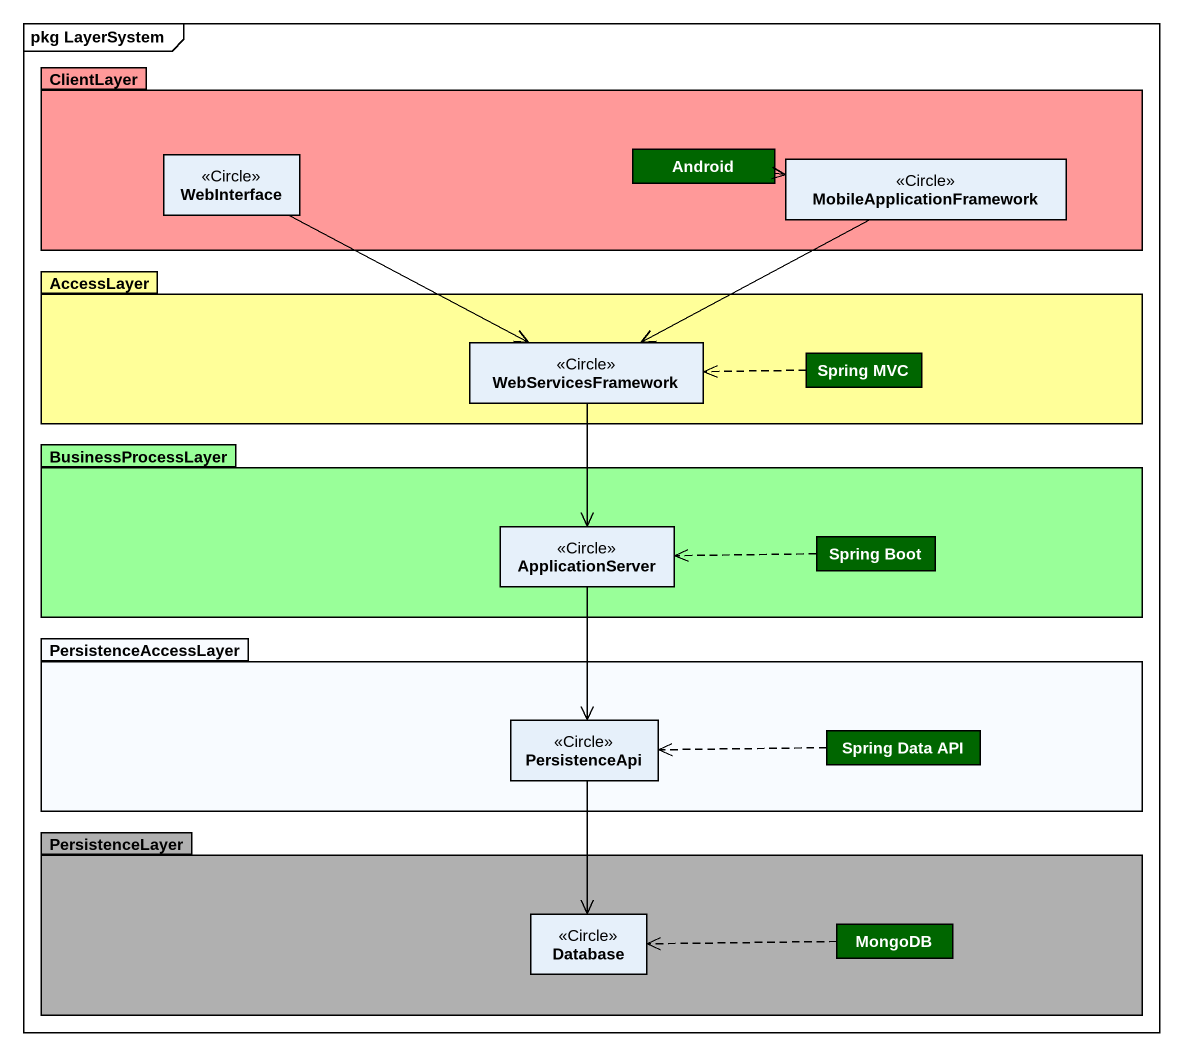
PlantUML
@startuml
mainframe pkg LayerSystem
hide circle
hide empty members
package ClientLayer #FF9999 {
  class WebInterface <<Circle>>
  class Android #006600
  class MobileApplicationFramework <<Circle>>
}
package AccessLayer #FFFF99 {
  class WebServicesFramework <<Circle>>
  class "Spring MVC" as Spring_MVC #006600
}
package BusinessProcessLayer #99FF99 {
  class ApplicationServer <<Circle>>
  class "Spring Boot" as Spring_Boot #006600
}
package PersistenceAccessLayer {
  class PersistenceApi <<Circle>>
  class "Spring Data API" as Spring_Data_API #006600
}
package PersistenceLayer #B0B0B0 {
  class "Database" as Database_ <<Circle>>
  class MongoDB #006600
}
WebInterface -right-> WebServicesFramework
Android .right.> MobileApplicationFramework
MobileApplicationFramework -left-> WebServicesFramework
WebServicesFramework --> ApplicationServer
Spring_MVC .left.> WebServicesFramework
ApplicationServer --> PersistenceApi
Spring_Boot .left.> ApplicationServer
PersistenceApi --> Database_
Spring_Data_API .left.> PersistenceApi
MongoDB .left.> Database_
@enduml
